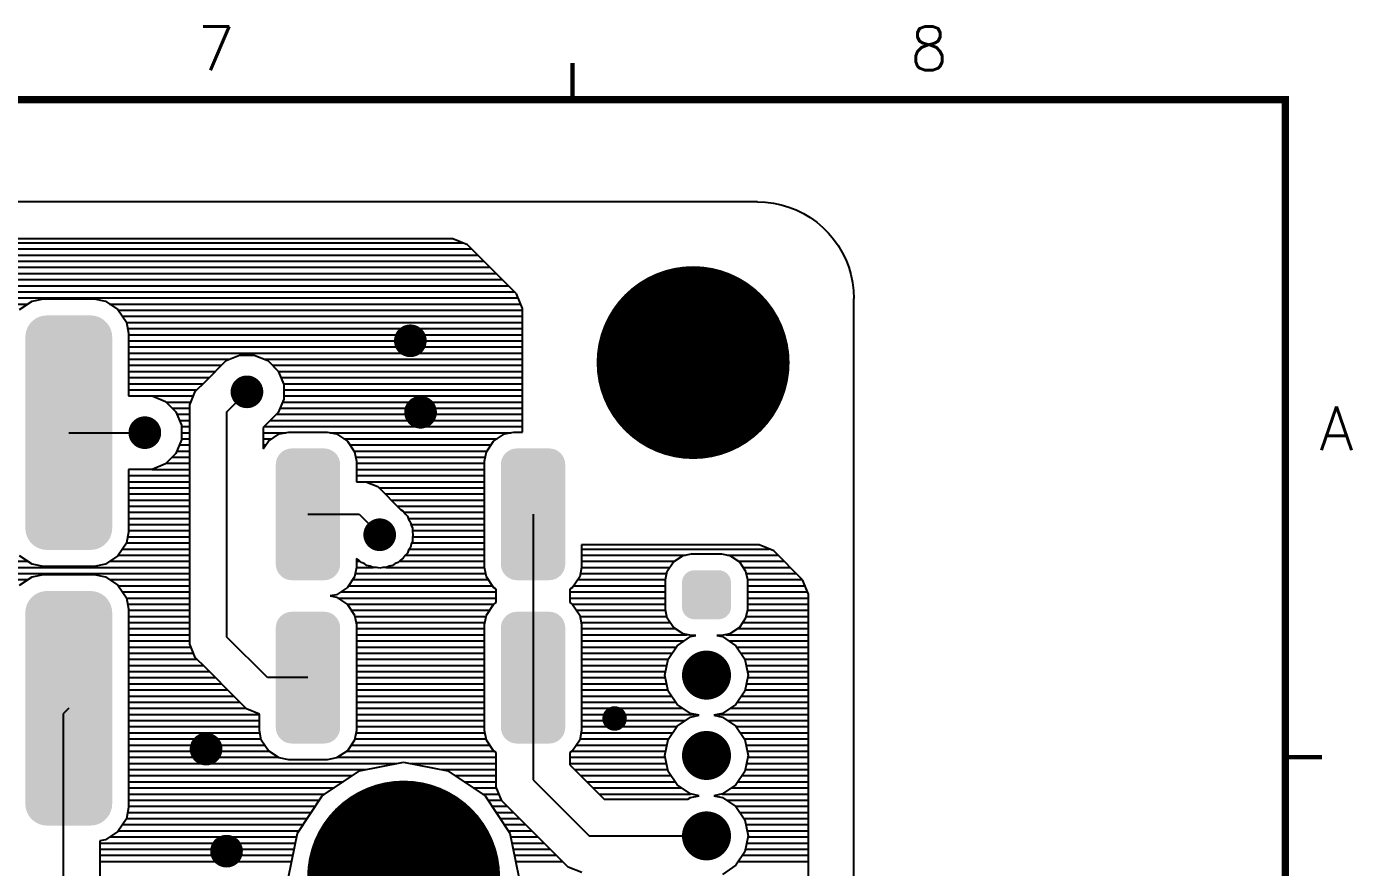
# Model space of a CAD drawing. Extents: x 295 to 953, y 10 to 290.
# Drawn here: x 795.9 to 886.5, y 232.4 to 290 of the extents above; entities that cross this region are included whole.
import ezdxf
from ezdxf.enums import TextEntityAlignment as Align

# ---------------------------------------------------------------- set-up
doc = ezdxf.new("R2010")
doc.units = 0
doc.header["$LTSCALE"] = 5
doc.header["$MEASUREMENT"] = 0
doc.layers.get('0').update_dxf_attribs({"linetype": 'CONTINUOUS', "lineweight": 25})
doc.layers.add('문자', color=4, linetype='CONTINUOUS')
doc.layers.add('테두리', color=3, linetype='CONTINUOUS')
doc.styles.get("Standard").update_dxf_attribs({"font": 'simplex.shx'})

# ---------------------------------------------------------------- blocks, each defined once
blk = doc.blocks.new('C')
at = {"layer": '테두리'}
blk.add_line((405, 285), (405, 15), dxfattribs=at)
for points, const_width in [([(356.25, 287.5), (356.25, 285)], 0.3), ([(15, 285), (15, 15), (405, 15), (405, 285), (15, 285)], 0.5), ([(407.5, 240), (405, 240)], 0.3)]:
    blk.add_lwpolyline(points, dxfattribs=dict(at, const_width=const_width))
at = {"layer": '문자'}
for s, p in [('7', (331.875, 288.5)), ('8', (380.625, 288.5)), ('A', (408.5, 262.5))]:
    blk.add_text(s, height=3, dxfattribs=at).set_placement(p, align=Align.MIDDLE)

msp = doc.modelspace()

# ---------------------------------------------------------------- linework, layer by layer
for p, q in [((845.877, 277.997), (529.077, 277.997)), ((845.877, 277.997), (846.42, 277.974)), ((846.42, 277.974), (846.962, 277.907)), ((846.962, 277.907), (847.492, 277.796)), ((847.492, 277.796), (848.018, 277.639)), ((848.018, 277.639), (848.526, 277.444)), ((848.526, 277.444), (849.018, 277.203)), ((849.018, 277.203), (849.487, 276.924)), ((849.487, 276.924), (849.929, 276.605)), ((849.929, 276.605), (850.342, 276.253)), ((850.342, 276.253), (850.728, 275.868)), ((850.728, 275.868), (851.085, 275.449)), ((640.524, 274.778), (826.319, 274.778)), ((641.122, 275.197), (825.722, 275.197)), ((825.045, 275.477), (641.798, 275.477)), ((826.034, 275.069), (825.045, 275.477)), ((829.404, 271.699), (826.034, 275.069)), ((851.085, 275.449), (851.398, 275.007)), ((851.398, 275.007), (851.678, 274.538)), ((639.686, 273.94), (827.158, 273.94)), ((640.105, 274.359), (826.739, 274.359)), ((851.678, 274.538), (851.918, 274.046)), ((851.918, 274.046), (852.119, 273.538)), ((638.848, 273.102), (827.996, 273.102)), ((639.267, 273.521), (827.577, 273.521)), ((852.119, 273.538), (852.27, 273.018)), ((852.27, 273.018), (852.387, 272.481)), ((638.49, 272.264), (828.834, 272.264)), ((638.663, 272.683), (828.415, 272.683)), ((852.387, 272.481), (852.455, 271.945)), ((852.455, 271.945), (852.477, 271.397)), ((638.429, 271.844), (829.253, 271.844)), ((638.429, 271.425), (829.516, 271.425)), ((791.003, 271.006), (795.982, 271.006)), ((795.412, 270.626), (796.273, 271.202)), ((796.273, 271.202), (797.033, 271.353)), ((797.033, 271.353), (800.514, 271.353)), ((800.514, 271.353), (801.274, 271.202)), ((801.274, 271.202), (802.135, 270.626)), ((801.565, 271.006), (829.689, 271.006)), ((829.812, 270.71), (829.404, 271.699)), ((852.477, 75.599), (852.477, 271.397)), ((802.135, 270.626), (802.71, 269.766)), ((802.163, 270.587), (829.812, 270.587)), ((802.442, 270.168), (829.812, 270.168)), ((829.812, 262.244), (829.812, 270.71)), ((802.71, 269.766), (802.861, 269.006)), ((802.71, 269.749), (829.812, 269.749)), ((802.794, 269.33), (829.812, 269.33)), ((802.861, 269.006), (802.861, 264.72)), ((802.861, 268.911), (829.812, 268.911)), ((802.861, 268.492), (829.812, 268.492)), ((802.861, 268.073), (829.812, 268.073)), ((802.861, 267.653), (829.812, 267.653)), ((809.533, 267.134), (810.455, 267.514)), ((810.455, 267.514), (811.455, 267.514)), ((811.455, 267.514), (812.377, 267.134)), ((802.861, 267.234), (809.779, 267.234)), ((802.861, 266.815), (809.215, 266.815)), ((808.136, 265.737), (809.533, 267.134)), ((812.132, 267.234), (829.812, 267.234)), ((812.377, 267.134), (813.087, 266.424)), ((812.696, 266.815), (829.812, 266.815)), ((802.861, 266.396), (808.795, 266.396)), ((802.861, 265.977), (808.376, 265.977)), ((802.861, 265.558), (807.957, 265.558)), ((807.426, 265.027), (808.136, 265.737)), ((813.087, 266.424), (813.473, 265.502)), ((813.098, 266.396), (829.812, 266.396)), ((813.271, 265.977), (829.812, 265.977)), ((813.445, 265.558), (829.812, 265.558)), ((802.861, 265.139), (807.538, 265.139)), ((802.861, 264.72), (807.298, 264.72)), ((802.861, 264.72), (804.47, 264.72)), ((804.47, 264.72), (805.392, 264.34)), ((807.046, 264.105), (807.426, 265.027)), ((809.561, 263.602), (810.958, 264.999)), ((813.473, 265.502), (813.473, 264.502)), ((813.473, 265.139), (829.812, 265.139)), ((813.473, 264.72), (829.812, 264.72)), ((805.392, 264.34), (806.102, 263.63)), ((805.432, 264.301), (807.125, 264.301)), ((805.851, 263.882), (807.046, 263.882)), ((807.046, 263.105), (807.046, 264.105)), ((813.473, 264.502), (813.087, 263.574)), ((813.216, 263.882), (829.812, 263.882)), ((813.389, 264.301), (829.812, 264.301)), ((806.102, 263.63), (806.488, 262.708)), ((806.169, 263.462), (807.046, 263.462)), ((806.342, 263.043), (807.046, 263.043)), ((807.046, 248.738), (807.046, 263.105)), ((809.561, 263.602), (809.561, 248.235)), ((813.087, 263.574), (812.076, 262.563)), ((812.556, 263.043), (829.812, 263.043)), ((812.975, 263.462), (829.812, 263.462)), ((798.771, 262.205), (803.973, 262.205)), ((806.488, 262.708), (806.488, 261.708)), ((806.488, 262.624), (807.046, 262.624)), ((806.488, 262.205), (807.046, 262.205)), ((812.076, 262.563), (812.076, 261.093)), ((812.076, 262.205), (813.612, 262.205)), ((812.137, 262.624), (829.812, 262.624)), ((812.433, 261.63), (813.165, 262.116)), ((813.165, 262.116), (813.814, 262.244)), ((813.814, 262.244), (816.445, 262.244)), ((816.445, 262.244), (817.094, 262.116)), ((816.647, 262.205), (829.013, 262.205)), ((817.094, 262.116), (817.831, 261.63)), ((827.828, 261.63), (828.566, 262.116)), ((828.566, 262.116), (829.214, 262.244)), ((829.214, 262.244), (829.812, 262.244)), ((806.488, 261.708), (806.102, 260.78)), ((806.342, 261.367), (807.046, 261.367)), ((806.488, 261.786), (807.046, 261.786)), ((812.076, 261.786), (812.668, 261.786)), ((812.076, 261.093), (812.433, 261.63)), ((812.076, 261.367), (812.26, 261.367)), ((817.591, 261.786), (828.069, 261.786)), ((817.831, 261.63), (818.317, 260.892)), ((817.999, 261.367), (827.661, 261.367)), ((827.342, 260.892), (827.828, 261.63)), ((806.102, 260.78), (805.392, 260.076)), ((805.432, 260.11), (807.046, 260.11)), ((805.851, 260.529), (807.046, 260.529)), ((806.169, 260.948), (807.046, 260.948)), ((818.284, 260.948), (827.376, 260.948)), ((818.317, 260.892), (818.446, 260.249)), ((818.39, 260.529), (827.269, 260.529)), ((818.446, 260.249), (818.446, 258.852)), ((818.446, 260.11), (827.214, 260.11)), ((827.214, 260.249), (827.342, 260.892)), ((827.214, 252.99), (827.214, 260.249)), ((804.47, 259.691), (802.861, 259.691)), ((802.861, 259.691), (802.861, 255.405)), ((802.861, 259.271), (807.046, 259.271)), ((805.392, 260.076), (804.47, 259.691)), ((804.47, 259.691), (807.046, 259.691)), ((818.446, 259.691), (827.214, 259.691)), ((818.446, 259.271), (827.214, 259.271)), ((802.861, 258.852), (807.046, 258.852)), ((802.861, 258.433), (807.046, 258.433)), ((818.446, 258.852), (827.214, 258.852)), ((818.446, 258.852), (819.083, 258.852)), ((819.083, 258.852), (819.904, 258.511)), ((819.904, 258.511), (821.458, 256.958)), ((819.983, 258.433), (827.214, 258.433)), ((802.861, 258.014), (807.046, 258.014)), ((802.861, 257.595), (807.046, 257.595)), ((820.402, 258.014), (827.214, 258.014)), ((820.821, 257.595), (827.214, 257.595)), ((802.861, 257.176), (807.046, 257.176)), ((802.861, 256.757), (807.046, 256.757)), ((815.132, 256.617), (818.642, 256.617)), ((818.642, 256.617), (820.039, 255.22)), ((821.24, 257.176), (827.214, 257.176)), ((821.458, 256.958), (821.648, 256.835)), ((821.648, 256.835), (821.771, 256.645)), ((821.698, 256.757), (827.214, 256.757)), ((821.771, 256.645), (821.933, 256.489)), ((821.933, 256.489), (822.017, 256.282)), ((830.527, 256.617), (830.527, 245.441)), ((802.861, 256.338), (807.046, 256.338)), ((802.861, 255.919), (807.046, 255.919)), ((821.994, 256.338), (827.214, 256.338)), ((822.017, 256.282), (822.14, 256.092)), ((822.14, 256.092), (822.184, 255.874)), ((822.173, 255.919), (827.214, 255.919)), ((822.184, 255.874), (822.274, 255.667)), ((822.274, 255.667), (822.274, 255.444)), ((802.861, 255.405), (802.71, 254.645)), ((802.71, 254.661), (807.046, 254.661)), ((802.794, 255.08), (807.046, 255.08)), ((802.861, 255.5), (807.046, 255.5)), ((822.274, 254.779), (822.184, 254.572)), ((822.223, 254.661), (827.214, 254.661)), ((822.274, 255.5), (827.214, 255.5)), ((822.274, 255.444), (822.313, 255.22)), ((822.313, 255.22), (822.274, 255.002)), ((822.274, 255.002), (822.274, 254.779)), ((822.285, 255.08), (827.214, 255.08)), ((796.273, 253.208), (795.412, 253.784)), ((802.135, 253.784), (801.274, 253.208)), ((802.71, 254.645), (802.135, 253.784)), ((802.163, 253.823), (807.046, 253.823)), ((802.442, 254.242), (807.046, 254.242)), ((821.771, 253.795), (821.648, 253.611)), ((821.933, 253.957), (821.771, 253.795)), ((821.799, 253.823), (827.214, 253.823)), ((822.017, 254.164), (821.933, 253.957)), ((822.14, 254.348), (822.017, 254.164)), ((822.073, 254.242), (827.214, 254.242)), ((822.184, 254.572), (822.14, 254.348)), ((846, 254.522), (833.847, 254.522)), ((833.847, 254.522), (833.847, 252.99)), ((833.847, 254.242), (846.677, 254.242)), ((833.847, 253.823), (840.943, 253.823)), ((840.139, 253.359), (840.787, 253.795)), ((840.787, 253.795), (841.357, 253.907)), ((841.357, 253.907), (843.419, 253.907)), ((843.419, 253.907), (843.989, 253.795)), ((843.832, 253.823), (847.274, 253.823)), ((843.989, 253.795), (844.637, 253.359)), ((846.989, 254.114), (846, 254.522)), ((848.962, 252.141), (846.989, 254.114)), ((781.124, 252.985), (807.046, 252.985)), ((791.003, 253.404), (795.982, 253.404)), ((797.033, 253.058), (796.273, 253.208)), ((800.514, 253.058), (797.033, 253.058)), ((801.274, 253.208), (800.514, 253.058)), ((801.565, 253.404), (807.046, 253.404)), ((818.446, 252.99), (818.317, 252.342)), ((818.614, 253.488), (818.446, 253.594)), ((818.446, 253.594), (818.446, 252.99)), ((818.446, 253.404), (818.692, 253.404)), ((818.446, 252.985), (819.592, 252.985)), ((818.77, 253.326), (818.614, 253.488)), ((818.977, 253.242), (818.77, 253.326)), ((819.161, 253.113), (818.977, 253.242)), ((819.385, 253.074), (819.161, 253.113)), ((819.592, 252.985), (819.385, 253.074)), ((819.815, 252.985), (819.592, 252.985)), ((820.039, 252.94), (819.815, 252.985)), ((820.256, 252.985), (820.039, 252.94)), ((820.48, 252.985), (820.256, 252.985)), ((820.687, 253.074), (820.48, 252.985)), ((820.48, 252.985), (827.214, 252.985)), ((820.91, 253.113), (820.687, 253.074)), ((821.095, 253.242), (820.91, 253.113)), ((821.301, 253.326), (821.095, 253.242)), ((821.458, 253.488), (821.301, 253.326)), ((821.38, 253.404), (827.214, 253.404)), ((821.648, 253.611), (821.458, 253.488)), ((827.342, 252.342), (827.214, 252.99)), ((833.847, 252.99), (833.718, 252.342)), ((833.847, 253.404), (840.206, 253.404)), ((833.847, 252.985), (839.887, 252.985)), ((839.708, 252.717), (840.139, 253.359)), ((844.57, 253.404), (847.694, 253.404)), ((844.637, 253.359), (845.067, 252.717)), ((844.888, 252.985), (848.113, 252.985)), ((781.275, 252.566), (807.046, 252.566)), ((791.003, 252.147), (795.982, 252.147)), ((795.412, 251.767), (796.273, 252.342)), ((796.273, 252.342), (797.033, 252.493)), ((797.033, 252.493), (800.514, 252.493)), ((800.514, 252.493), (801.274, 252.342)), ((801.274, 252.342), (802.135, 251.767)), ((801.565, 252.147), (807.046, 252.147)), ((818.317, 252.342), (817.831, 251.61)), ((818.189, 252.147), (827.471, 252.147)), ((818.362, 252.566), (827.297, 252.566)), ((827.828, 251.61), (827.342, 252.342)), ((833.718, 252.342), (833.226, 251.61)), ((833.589, 252.147), (839.597, 252.147)), ((833.763, 252.566), (839.68, 252.566)), ((839.597, 252.147), (839.708, 252.717)), ((839.597, 250.085), (839.597, 252.147)), ((845.067, 252.717), (845.185, 252.147)), ((845.095, 252.566), (848.532, 252.566)), ((845.179, 252.147), (848.951, 252.147)), ((845.185, 252.147), (845.185, 250.085)), ((849.37, 251.152), (848.962, 252.141)), ((802.135, 251.767), (802.71, 250.906)), ((802.163, 251.728), (807.046, 251.728)), ((802.442, 251.309), (807.046, 251.309)), ((817.094, 251.119), (816.647, 251.029)), ((817.831, 251.61), (817.094, 251.119)), ((817.379, 251.309), (828.013, 251.309)), ((817.91, 251.728), (827.75, 251.728)), ((828.013, 251.487), (827.828, 251.61)), ((828.013, 250.576), (828.013, 251.487)), ((833.226, 251.61), (833.042, 251.487)), ((833.042, 251.487), (833.042, 250.576)), ((833.042, 251.309), (839.597, 251.309)), ((833.31, 251.728), (839.597, 251.728)), ((845.185, 251.728), (849.135, 251.728)), ((845.185, 251.309), (849.308, 251.309)), ((849.376, 214.009), (849.37, 251.152)), ((802.71, 250.906), (802.861, 250.146)), ((802.71, 250.889), (807.046, 250.889)), ((802.794, 250.47), (807.046, 250.47)), ((802.861, 250.146), (802.861, 236.545)), ((816.647, 251.029), (817.094, 250.94)), ((817.094, 250.94), (817.831, 250.454)), ((817.172, 250.889), (828.013, 250.889)), ((817.798, 250.47), (827.862, 250.47)), ((817.831, 250.454), (818.317, 249.716)), ((827.342, 249.716), (827.828, 250.454)), ((827.828, 250.454), (828.013, 250.576)), ((833.042, 250.889), (839.597, 250.889)), ((833.042, 250.576), (833.226, 250.454)), ((833.198, 250.47), (839.597, 250.47)), ((833.226, 250.454), (833.718, 249.716)), ((845.185, 250.889), (849.37, 250.889)), ((845.185, 250.47), (849.37, 250.47)), ((802.861, 250.051), (807.046, 250.051)), ((802.861, 249.632), (807.046, 249.632)), ((818.094, 250.051), (827.566, 250.051)), ((818.317, 249.716), (818.446, 249.073)), ((818.334, 249.632), (827.325, 249.632)), ((827.214, 249.073), (827.342, 249.716)), ((833.494, 250.051), (839.602, 250.051)), ((833.718, 249.716), (833.847, 249.073)), ((833.735, 249.632), (839.68, 249.632)), ((839.708, 249.509), (839.597, 250.085)), ((840.139, 248.867), (839.708, 249.509)), ((845.067, 249.509), (844.637, 248.867)), ((845.185, 250.085), (845.067, 249.509)), ((845.095, 249.632), (849.37, 249.632)), ((845.173, 250.051), (849.37, 250.051)), ((802.861, 249.213), (807.046, 249.213)), ((802.861, 248.794), (807.046, 248.794)), ((802.861, 248.375), (807.046, 248.375)), ((807.046, 247.738), (807.046, 248.738)), ((818.418, 249.213), (827.241, 249.213)), ((818.446, 249.073), (818.446, 241.814)), ((818.446, 248.794), (827.214, 248.794)), ((818.446, 248.375), (827.214, 248.375)), ((827.214, 241.814), (827.214, 249.073)), ((833.819, 249.213), (839.904, 249.213)), ((833.847, 249.073), (833.847, 241.814)), ((833.847, 248.794), (840.245, 248.794)), ((833.847, 248.375), (841.072, 248.375)), ((840.787, 248.431), (840.139, 248.867)), ((841.357, 248.319), (840.787, 248.431)), ((841.295, 248.246), (841.67, 248.319)), ((841.67, 248.319), (841.357, 248.319)), ((843.419, 248.319), (843.106, 248.319)), ((843.106, 248.319), (843.48, 248.246)), ((843.989, 248.431), (843.419, 248.319)), ((843.704, 248.375), (849.37, 248.375)), ((844.637, 248.867), (843.989, 248.431)), ((844.531, 248.794), (849.37, 248.794)), ((844.872, 249.213), (849.37, 249.213)), ((802.861, 247.956), (807.046, 247.956)), ((802.861, 247.537), (807.125, 247.537)), ((807.426, 246.81), (807.046, 247.738)), ((812.355, 245.441), (809.561, 248.235)), ((818.446, 247.956), (827.214, 247.956)), ((818.446, 247.537), (827.214, 247.537)), ((833.847, 247.956), (840.865, 247.956)), ((833.847, 247.537), (840.312, 247.537)), ((839.759, 246.704), (840.373, 247.626)), ((840.373, 247.626), (841.295, 248.246)), ((843.48, 248.246), (844.402, 247.626)), ((843.91, 247.956), (849.37, 247.956)), ((844.402, 247.626), (845.017, 246.704)), ((844.464, 247.537), (849.37, 247.537)), ((802.861, 247.118), (807.298, 247.118)), ((802.861, 246.698), (807.538, 246.698)), ((808.136, 246.106), (807.426, 246.81)), ((818.446, 247.118), (827.214, 247.118)), ((818.446, 246.698), (827.214, 246.698)), ((833.847, 247.118), (840.032, 247.118)), ((833.847, 246.698), (839.753, 246.698)), ((839.541, 245.614), (839.759, 246.704)), ((844.743, 247.118), (849.37, 247.118)), ((845.017, 246.704), (845.235, 245.614)), ((845.023, 246.698), (849.37, 246.698)), ((802.861, 246.279), (807.957, 246.279)), ((802.861, 245.86), (808.376, 245.86)), ((810.22, 244.016), (808.136, 246.106)), ((818.446, 246.279), (827.214, 246.279)), ((818.446, 245.86), (827.214, 245.86)), ((833.847, 246.279), (839.669, 246.279)), ((833.847, 245.86), (839.591, 245.86)), ((839.759, 244.525), (839.541, 245.614)), ((845.235, 245.614), (845.017, 244.525)), ((845.106, 246.279), (849.37, 246.279)), ((845.185, 245.86), (849.37, 245.86)), ((802.861, 245.441), (808.795, 245.441)), ((802.861, 245.022), (809.215, 245.022)), ((815.132, 245.441), (812.355, 245.441)), ((818.446, 245.441), (827.214, 245.441)), ((818.446, 245.022), (827.214, 245.022)), ((830.527, 245.441), (830.527, 238.439)), ((833.847, 245.441), (839.574, 245.441)), ((833.847, 245.022), (839.658, 245.022)), ((845.117, 245.022), (849.37, 245.022)), ((845.201, 245.441), (849.37, 245.441)), ((802.861, 244.603), (809.634, 244.603)), ((802.861, 244.184), (810.053, 244.184)), ((810.93, 243.312), (810.22, 244.016)), ((818.446, 244.603), (827.214, 244.603)), ((818.446, 244.184), (827.214, 244.184)), ((833.847, 244.603), (839.742, 244.603)), ((833.847, 244.184), (839.982, 244.184)), ((840.373, 243.597), (839.759, 244.525)), ((845.017, 244.525), (844.402, 243.597)), ((844.793, 244.184), (849.37, 244.184)), ((845.034, 244.603), (849.37, 244.603)), ((798.771, 243.346), (798.385, 242.954)), ((798.385, 242.954), (798.385, 225.185)), ((802.861, 243.765), (810.472, 243.765)), ((802.861, 243.346), (810.891, 243.346)), ((802.861, 242.927), (811.813, 242.927)), ((811.813, 242.943), (810.93, 243.312)), ((811.813, 241.814), (811.813, 242.943)), ((818.446, 243.765), (827.214, 243.765)), ((818.446, 243.346), (827.214, 243.346)), ((818.446, 242.927), (827.214, 242.927)), ((833.847, 243.765), (840.262, 243.765)), ((833.847, 243.346), (840.748, 243.346)), ((833.847, 242.927), (841.569, 242.927)), ((841.295, 242.982), (840.373, 243.597)), ((841.893, 242.865), (841.295, 242.982)), ((843.48, 242.982), (842.882, 242.865)), ((843.206, 242.927), (849.37, 242.927)), ((844.402, 243.597), (843.48, 242.982)), ((844.028, 243.346), (849.37, 243.346)), ((844.514, 243.765), (849.37, 243.765)), ((802.861, 242.507), (811.813, 242.507)), ((802.861, 242.088), (811.813, 242.088)), ((818.446, 242.507), (827.214, 242.507)), ((818.446, 242.088), (827.214, 242.088)), ((833.847, 242.507), (840.943, 242.507)), ((833.847, 242.088), (840.351, 242.088)), ((839.759, 241.205), (840.373, 242.127)), ((840.373, 242.127), (841.295, 242.748)), ((841.295, 242.748), (841.893, 242.865)), ((842.882, 242.865), (843.48, 242.748)), ((843.48, 242.748), (844.402, 242.127)), ((843.832, 242.507), (849.37, 242.507)), ((844.402, 242.127), (845.017, 241.205)), ((844.425, 242.088), (849.37, 242.088)), ((802.861, 241.669), (811.841, 241.669)), ((802.861, 241.25), (811.925, 241.25)), ((811.942, 241.166), (811.813, 241.814)), ((812.433, 240.434), (811.942, 241.166)), ((818.317, 241.166), (817.831, 240.434)), ((818.446, 241.814), (818.317, 241.166)), ((818.334, 241.25), (827.325, 241.25)), ((818.418, 241.669), (827.241, 241.669)), ((827.342, 241.166), (827.214, 241.814)), ((827.828, 240.434), (827.342, 241.166)), ((833.718, 241.166), (833.226, 240.434)), ((833.847, 241.814), (833.718, 241.166)), ((833.735, 241.25), (839.787, 241.25)), ((833.819, 241.669), (840.066, 241.669)), ((839.541, 240.116), (839.759, 241.205)), ((844.71, 241.669), (849.37, 241.669)), ((844.989, 241.25), (849.37, 241.25)), ((845.017, 241.205), (845.235, 240.116)), ((802.861, 240.831), (812.165, 240.831)), ((802.861, 240.412), (812.461, 240.412)), ((813.165, 239.943), (812.433, 240.434)), ((817.831, 240.434), (817.094, 239.943)), ((817.798, 240.412), (827.862, 240.412)), ((818.094, 240.831), (827.566, 240.831)), ((828.013, 240.311), (827.828, 240.434)), ((828.013, 238.942), (828.013, 240.311)), ((833.226, 240.434), (833.042, 240.311)), ((833.042, 240.311), (833.042, 239.484)), ((833.198, 240.412), (839.597, 240.412)), ((833.494, 240.831), (839.68, 240.831)), ((845.095, 240.831), (849.37, 240.831)), ((845.179, 240.412), (849.37, 240.412)), ((802.861, 239.993), (813.087, 239.993)), ((802.861, 239.574), (821.218, 239.574)), ((813.814, 239.814), (813.165, 239.943)), ((816.445, 239.814), (813.814, 239.814)), ((817.094, 239.943), (816.445, 239.814)), ((817.172, 239.993), (828.013, 239.993)), ((818.664, 239.065), (821.676, 239.669)), ((821.676, 239.669), (824.688, 239.065)), ((822.128, 239.574), (828.013, 239.574)), ((833.042, 239.993), (839.563, 239.993)), ((833.042, 239.574), (839.647, 239.574)), ((833.042, 239.484), (835.4, 237.126)), ((839.759, 239.02), (839.541, 240.116)), ((845.235, 240.116), (845.017, 239.02)), ((845.129, 239.574), (849.37, 239.574)), ((845.212, 239.993), (849.37, 239.993)), ((802.861, 239.155), (819.111, 239.155)), ((802.861, 238.736), (818.172, 238.736)), ((816.11, 237.361), (818.664, 239.065)), ((824.235, 239.155), (828.013, 239.155)), ((824.688, 239.065), (827.241, 237.361)), ((825.18, 238.736), (828.013, 238.736)), ((828.013, 237.942), (828.013, 238.942)), ((830.527, 238.439), (834.355, 234.612)), ((833.372, 239.155), (839.731, 239.155)), ((833.791, 238.736), (839.949, 238.736)), ((840.373, 238.098), (839.759, 239.02)), ((845.017, 239.02), (844.402, 238.098)), ((844.827, 238.736), (849.37, 238.736)), ((845.045, 239.155), (849.37, 239.155)), ((802.861, 238.316), (817.541, 238.316)), ((802.861, 237.897), (816.915, 237.897)), ((802.861, 237.478), (816.289, 237.478)), ((825.805, 238.316), (828.013, 238.316)), ((826.437, 237.897), (828.035, 237.897)), ((827.063, 237.478), (828.208, 237.478)), ((828.398, 237.014), (828.013, 237.942)), ((834.21, 238.316), (840.228, 238.316)), ((834.629, 237.897), (840.675, 237.897)), ((835.048, 237.478), (841.306, 237.478)), ((841.295, 237.484), (840.373, 238.098)), ((841.893, 237.361), (841.295, 237.484)), ((843.48, 237.484), (842.882, 237.361)), ((843.469, 237.478), (849.37, 237.478)), ((844.402, 238.098), (843.48, 237.484)), ((844.1, 237.897), (849.37, 237.897)), ((844.548, 238.316), (849.37, 238.316)), ((802.861, 236.545), (802.71, 235.785)), ((802.861, 237.059), (815.909, 237.059)), ((802.861, 236.64), (815.63, 236.64)), ((814.406, 234.807), (816.11, 237.361)), ((827.241, 237.361), (828.946, 234.807)), ((827.437, 237.059), (828.381, 237.059)), ((827.722, 236.64), (828.773, 236.64)), ((829.108, 236.31), (828.398, 237.014)), ((835.4, 237.126), (841.122, 237.126)), ((841.122, 237.126), (841.295, 237.244)), ((841.295, 237.244), (841.893, 237.361)), ((842.882, 237.361), (843.48, 237.244)), ((843.48, 237.244), (844.402, 236.629)), ((843.754, 237.059), (849.37, 237.059)), ((844.38, 236.64), (849.37, 236.64)), ((844.402, 236.629), (845.017, 235.701)), ((802.71, 235.785), (802.135, 234.924)), ((802.71, 235.802), (815.071, 235.802)), ((802.794, 236.221), (815.35, 236.221)), ((828.001, 236.221), (829.192, 236.221)), ((828.281, 235.802), (829.611, 235.802)), ((832.226, 233.187), (829.108, 236.31)), ((844.67, 236.221), (849.37, 236.221)), ((844.955, 235.802), (849.37, 235.802)), ((845.017, 235.701), (845.235, 234.612)), ((802.135, 234.924), (801.274, 234.349)), ((802.163, 234.964), (814.512, 234.964)), ((802.442, 235.383), (814.791, 235.383)), ((813.808, 231.795), (814.406, 234.807)), ((828.56, 235.383), (830.03, 235.383)), ((828.84, 234.964), (830.449, 234.964)), ((828.946, 234.807), (829.544, 231.795)), ((845.084, 235.383), (849.37, 235.383)), ((845.168, 234.964), (849.37, 234.964)), ((801.274, 234.349), (800.9, 234.276)), ((800.9, 234.276), (800.9, 225.688)), ((800.9, 234.125), (814.272, 234.125)), ((801.565, 234.545), (814.35, 234.545)), ((828.996, 234.545), (830.868, 234.545)), ((829.08, 234.125), (831.287, 234.125)), ((834.355, 234.612), (842.391, 234.612)), ((845.235, 234.612), (845.017, 233.522)), ((845.14, 234.125), (849.37, 234.125)), ((845.224, 234.545), (849.37, 234.545)), ((800.9, 233.706), (814.188, 233.706)), ((800.9, 233.287), (814.104, 233.287)), ((829.164, 233.706), (831.706, 233.706)), ((829.248, 233.287), (832.125, 233.287)), ((832.936, 232.483), (832.226, 233.187)), ((845.017, 233.522), (844.402, 232.6)), ((844.86, 233.287), (849.37, 233.287)), ((845.056, 233.706), (849.37, 233.706)), ((800.9, 232.868), (814.02, 232.868)), ((829.331, 232.868), (832.544, 232.868)), ((833.858, 232.097), (832.936, 232.483)), ((844.402, 232.6), (843.48, 231.98)), ((844.581, 232.868), (849.37, 232.868))]:
    msp.add_line(p, q)
for points, const_width in [([(838.174, 267, 1), (844.774, 267, 1)], 6.599), ([(821.575, 268.492, 1), (822.693, 268.492, 1)], 1.118), ([(810.399, 264.999, 1), (811.517, 264.999, 1)], 1.118), ([(822.274, 263.602, 1), (823.391, 263.602, 1)], 1.118), ([(803.414, 262.205, 1), (804.532, 262.205, 1)], 1.118), ([(819.48, 255.22, 1), (820.597, 255.22, 1)], 1.118), ([(841.552, 245.614, 1), (843.229, 245.614, 1)], 1.676), ([(835.685, 242.647, 1), (836.523, 242.647, 1)], 0.838), ([(807.605, 240.552, 1), (808.723, 240.552, 1)], 1.118), ([(841.552, 240.116, 1), (843.229, 240.116, 1)], 1.676), ([(818.376, 231.795, 1), (824.976, 231.795, 1)], 6.599), ([(841.552, 234.612, 1), (843.229, 234.612, 1)], 1.676), ([(809.002, 233.567, 1), (810.12, 233.567, 1)], 1.118)]:
    msp.add_lwpolyline(points, format="xyb", close=True, dxfattribs=dict(const_width=const_width))
for points in [[(796.546, 270.034), (796.774, 270.139), (800.994, 270.034), (800.769, 270.139)], [(796.774, 270.139), (796.779, 270.142), (800.769, 270.139), (800.76, 270.142)], [(796.779, 270.142), (797.023, 270.207), (800.76, 270.142), (800.521, 270.207)], [(797.023, 270.207), (797.028, 270.208), (800.521, 270.207), (800.506, 270.208)], [(797.028, 270.208), (797.284, 270.231), (800.506, 270.208), (800.257, 270.231)], [(797.284, 270.231), (797.284, 270.235), (800.257, 270.231), (800.257, 270.235)], [(795.825, 269.015), (795.891, 269.256), (801.716, 269.015), (801.651, 269.256)], [(795.891, 269.256), (795.893, 269.263), (801.651, 269.256), (801.647, 269.263)], [(795.893, 269.263), (796, 269.489), (801.647, 269.263), (801.542, 269.489)], [(796, 269.489), (796.003, 269.496), (801.542, 269.489), (801.537, 269.496)], [(796.003, 269.496), (796.148, 269.7), (801.537, 269.496), (801.394, 269.7)], [(796.148, 269.7), (796.152, 269.706), (801.394, 269.7), (801.388, 269.706)], [(796.152, 269.706), (796.33, 269.882), (801.388, 269.706), (801.212, 269.882)], [(796.33, 269.882), (796.335, 269.887), (801.212, 269.882), (801.206, 269.887)], [(796.335, 269.887), (796.54, 270.03), (801.206, 269.887), (801.002, 270.03)], [(796.54, 270.03), (796.546, 270.034), (801.002, 270.03), (800.994, 270.034)], [(795.801, 268.751), (795.824, 269.008), (801.741, 268.751), (801.718, 269.008)], [(795.801, 268.749), (795.801, 268.751), (801.741, 268.749), (801.741, 268.751)], [(795.801, 255.662), (795.801, 268.749), (801.741, 255.662), (801.741, 268.749)], [(795.824, 269.008), (795.825, 269.015), (801.718, 269.008), (801.716, 269.015)], [(813.451, 260.957), (813.602, 261.039), (816.82, 260.957), (816.655, 261.039)], [(813.602, 261.039), (813.654, 261.056), (816.655, 261.039), (816.622, 261.056)], [(813.654, 261.056), (813.814, 261.105), (816.622, 261.056), (816.437, 261.105)], [(813.814, 261.105), (813.892, 261.113), (816.437, 261.105), (816.408, 261.113)], [(813.892, 261.113), (814.034, 261.127), (816.408, 261.113), (816.23, 261.127)], [(828.846, 260.957), (828.997, 261.039), (832.215, 260.957), (832.05, 261.039)], [(828.997, 261.039), (829.049, 261.056), (832.05, 261.039), (832.017, 261.056)], [(829.049, 261.056), (829.209, 261.105), (832.017, 261.056), (831.832, 261.105)], [(829.209, 261.105), (829.287, 261.113), (831.832, 261.105), (831.803, 261.113)], [(829.287, 261.113), (829.429, 261.127), (831.803, 261.113), (831.625, 261.127)], [(812.931, 260.026), (812.945, 260.203), (817.334, 260.026), (817.316, 260.203)], [(812.945, 260.203), (812.957, 260.246), (817.316, 260.203), (817.312, 260.246)], [(812.957, 260.246), (813.003, 260.417), (817.312, 260.246), (817.258, 260.417)], [(813.003, 260.417), (813.023, 260.458), (817.258, 260.417), (817.246, 260.458)], [(813.023, 260.458), (813.102, 260.615), (817.246, 260.458), (817.159, 260.615)], [(813.102, 260.615), (813.13, 260.652), (817.159, 260.615), (817.139, 260.652)], [(813.13, 260.652), (813.239, 260.79), (817.139, 260.652), (817.021, 260.79)], [(813.239, 260.79), (813.275, 260.82), (817.021, 260.79), (816.995, 260.82)], [(813.275, 260.82), (813.408, 260.933), (816.995, 260.82), (816.851, 260.933)], [(813.408, 260.933), (813.451, 260.957), (816.851, 260.933), (816.82, 260.957)], [(828.326, 260.026), (828.34, 260.203), (832.729, 260.026), (832.711, 260.203)], [(828.34, 260.203), (828.351, 260.246), (832.711, 260.203), (832.707, 260.246)], [(828.351, 260.246), (828.398, 260.417), (832.707, 260.246), (832.653, 260.417)], [(828.398, 260.417), (828.418, 260.458), (832.653, 260.417), (832.641, 260.458)], [(828.418, 260.458), (828.497, 260.615), (832.641, 260.458), (832.554, 260.615)], [(828.497, 260.615), (828.525, 260.652), (832.554, 260.615), (832.534, 260.652)], [(828.525, 260.652), (828.634, 260.79), (832.534, 260.652), (832.416, 260.79)], [(828.634, 260.79), (828.67, 260.82), (832.416, 260.79), (832.39, 260.82)], [(828.67, 260.82), (828.803, 260.933), (832.39, 260.82), (832.246, 260.933)], [(828.803, 260.933), (828.846, 260.957), (832.246, 260.933), (832.215, 260.957)], [(812.933, 259.947), (812.931, 260.026), (817.331, 259.947), (817.334, 260.026)], [(812.933, 253.287), (812.933, 259.947), (817.331, 253.287), (817.331, 259.947)], [(828.328, 259.947), (828.326, 260.026), (832.726, 259.947), (832.729, 260.026)], [(828.328, 253.287), (828.328, 259.947), (832.726, 253.287), (832.726, 259.947)], [(795.801, 255.659), (795.801, 255.662), (801.741, 255.659), (801.741, 255.662)], [(795.824, 255.403), (795.801, 255.659), (801.717, 255.403), (801.741, 255.659)], [(795.826, 255.395), (795.824, 255.403), (801.716, 255.395), (801.717, 255.403)], [(795.891, 255.154), (795.826, 255.395), (801.65, 255.154), (801.716, 255.395)], [(795.894, 255.147), (795.891, 255.154), (801.648, 255.147), (801.65, 255.154)], [(796, 254.921), (795.894, 255.147), (801.541, 254.921), (801.648, 255.147)], [(796.004, 254.915), (796, 254.921), (801.538, 254.915), (801.541, 254.921)], [(796.147, 254.71), (796.004, 254.915), (801.393, 254.71), (801.538, 254.915)], [(796.153, 254.704), (796.147, 254.71), (801.389, 254.704), (801.393, 254.71)], [(796.329, 254.528), (796.153, 254.704), (801.211, 254.528), (801.389, 254.704)], [(796.336, 254.523), (796.329, 254.528), (801.207, 254.523), (801.211, 254.528)], [(796.539, 254.38), (796.336, 254.523), (801.001, 254.38), (801.207, 254.523)], [(796.547, 254.376), (796.539, 254.38), (800.995, 254.376), (801.001, 254.38)], [(796.772, 254.271), (796.547, 254.376), (800.768, 254.271), (800.995, 254.376)], [(796.782, 254.268), (796.772, 254.271), (800.762, 254.268), (800.768, 254.271)], [(797.021, 254.203), (796.782, 254.268), (800.518, 254.203), (800.762, 254.268)], [(797.035, 254.202), (797.021, 254.203), (800.513, 254.202), (800.518, 254.203)], [(797.284, 254.18), (797.035, 254.202), (800.257, 254.18), (800.513, 254.202)], [(797.284, 254.175), (797.284, 254.18), (800.257, 254.175), (800.257, 254.18)], [(812.931, 253.208), (812.933, 253.287), (817.334, 253.208), (817.331, 253.287)], [(812.949, 253.031), (812.931, 253.208), (817.32, 253.031), (817.334, 253.208)], [(812.953, 252.988), (812.949, 253.031), (817.308, 252.988), (817.32, 253.031)], [(813.006, 252.817), (812.953, 252.988), (817.262, 252.817), (817.308, 252.988)], [(828.326, 253.208), (828.328, 253.287), (832.729, 253.208), (832.726, 253.287)], [(828.344, 253.031), (828.326, 253.208), (832.714, 253.031), (832.729, 253.208)], [(828.348, 252.988), (828.344, 253.031), (832.703, 252.988), (832.714, 253.031)], [(828.401, 252.817), (828.348, 252.988), (832.657, 252.817), (832.703, 252.988)], [(813.019, 252.776), (813.006, 252.817), (817.242, 252.776), (817.262, 252.817)], [(813.106, 252.619), (813.019, 252.776), (817.163, 252.619), (817.242, 252.776)], [(813.126, 252.582), (813.106, 252.619), (817.134, 252.582), (817.163, 252.619)], [(813.243, 252.445), (813.126, 252.582), (817.026, 252.445), (817.134, 252.582)], [(813.27, 252.414), (813.243, 252.445), (816.99, 252.414), (817.026, 252.445)], [(813.414, 252.301), (813.27, 252.414), (816.857, 252.301), (816.99, 252.414)], [(813.444, 252.277), (813.414, 252.301), (816.813, 252.277), (816.857, 252.301)], [(813.61, 252.195), (813.444, 252.277), (816.662, 252.195), (816.813, 252.277)], [(813.642, 252.179), (813.61, 252.195), (816.61, 252.179), (816.662, 252.195)], [(813.827, 252.129), (813.642, 252.179), (816.451, 252.129), (816.61, 252.179)], [(813.857, 252.122), (813.827, 252.129), (816.372, 252.122), (816.451, 252.129)], [(814.034, 252.108), (813.857, 252.122), (816.23, 252.108), (816.372, 252.122)], [(828.414, 252.776), (828.401, 252.817), (832.637, 252.776), (832.657, 252.817)], [(828.501, 252.619), (828.414, 252.776), (832.558, 252.619), (832.637, 252.776)], [(828.521, 252.582), (828.501, 252.619), (832.529, 252.582), (832.558, 252.619)], [(828.638, 252.445), (828.521, 252.582), (832.421, 252.445), (832.529, 252.582)], [(828.665, 252.414), (828.638, 252.445), (832.384, 252.414), (832.421, 252.445)], [(828.808, 252.301), (828.665, 252.414), (832.252, 252.301), (832.384, 252.414)], [(828.839, 252.277), (828.808, 252.301), (832.208, 252.277), (832.252, 252.301)], [(829.005, 252.195), (828.839, 252.277), (832.057, 252.195), (832.208, 252.277)], [(829.037, 252.179), (829.005, 252.195), (832.005, 252.179), (832.057, 252.195)], [(829.222, 252.129), (829.037, 252.179), (831.846, 252.129), (832.005, 252.179)], [(829.251, 252.122), (829.222, 252.129), (831.767, 252.122), (831.846, 252.129)], [(829.429, 252.108), (829.251, 252.122), (831.625, 252.108), (831.767, 252.122)], [(840.714, 251.951), (840.728, 252.105), (844.067, 251.951), (844.049, 252.105)], [(840.714, 250.275), (840.714, 251.951), (844.067, 250.275), (844.067, 251.951)], [(840.728, 252.105), (840.74, 252.143), (844.049, 252.105), (844.045, 252.143)], [(840.74, 252.143), (840.785, 252.289), (844.045, 252.143), (843.992, 252.289)], [(840.785, 252.289), (840.806, 252.325), (843.992, 252.289), (843.979, 252.325)], [(840.806, 252.325), (840.883, 252.456), (843.979, 252.325), (843.893, 252.456)], [(840.883, 252.456), (840.913, 252.487), (843.893, 252.456), (843.873, 252.487)], [(840.913, 252.487), (841.017, 252.596), (843.873, 252.487), (843.759, 252.596)], [(841.017, 252.596), (841.054, 252.62), (843.759, 252.596), (843.734, 252.62)], [(841.054, 252.62), (841.179, 252.701), (843.734, 252.62), (843.595, 252.701)], [(841.179, 252.701), (841.225, 252.718), (843.595, 252.701), (843.567, 252.718)], [(841.225, 252.718), (841.36, 252.767), (843.567, 252.718), (843.409, 252.767)], [(841.36, 252.767), (841.43, 252.775), (843.409, 252.767), (843.382, 252.775)], [(841.43, 252.775), (841.552, 252.789), (843.382, 252.775), (843.229, 252.789)], [(796.335, 251.027), (796.54, 251.171), (801.206, 251.027), (801.002, 251.171)], [(796.54, 251.171), (796.546, 251.174), (801.002, 251.171), (800.994, 251.174)], [(796.546, 251.174), (796.774, 251.28), (800.994, 251.174), (800.769, 251.28)], [(796.774, 251.28), (796.779, 251.283), (800.769, 251.28), (800.76, 251.283)], [(796.779, 251.283), (797.023, 251.348), (800.76, 251.283), (800.521, 251.348)], [(797.023, 251.348), (797.028, 251.349), (800.521, 251.348), (800.506, 251.349)], [(797.028, 251.349), (797.284, 251.371), (800.506, 251.349), (800.257, 251.371)], [(797.284, 251.371), (797.284, 251.376), (800.257, 251.371), (800.257, 251.376)], [(795.801, 249.892), (795.824, 250.148), (801.741, 249.892), (801.718, 250.148)], [(795.824, 250.148), (795.825, 250.156), (801.718, 250.148), (801.716, 250.156)], [(795.825, 250.156), (795.891, 250.397), (801.716, 250.156), (801.651, 250.397)], [(795.891, 250.397), (795.893, 250.404), (801.651, 250.397), (801.647, 250.404)], [(795.893, 250.404), (796, 250.63), (801.647, 250.404), (801.542, 250.63)], [(796, 250.63), (796.003, 250.636), (801.542, 250.63), (801.537, 250.636)], [(796.003, 250.636), (796.148, 250.84), (801.537, 250.636), (801.394, 250.84)], [(796.148, 250.84), (796.152, 250.846), (801.394, 250.84), (801.388, 250.846)], [(796.152, 250.846), (796.33, 251.023), (801.388, 250.846), (801.212, 251.023)], [(796.33, 251.023), (796.335, 251.027), (801.212, 251.023), (801.206, 251.027)], [(840.732, 250.121), (840.714, 250.275), (844.053, 250.121), (844.067, 250.275)], [(795.801, 249.889), (795.801, 249.892), (801.741, 249.889), (801.741, 249.892)], [(795.801, 236.802), (795.801, 249.889), (801.741, 236.802), (801.741, 249.889)], [(812.957, 249.07), (813.003, 249.241), (817.312, 249.07), (817.258, 249.241)], [(813.003, 249.241), (813.023, 249.282), (817.258, 249.241), (817.246, 249.282)], [(813.023, 249.282), (813.102, 249.439), (817.246, 249.282), (817.159, 249.439)], [(813.102, 249.439), (813.13, 249.476), (817.159, 249.439), (817.139, 249.476)], [(813.13, 249.476), (813.239, 249.614), (817.139, 249.476), (817.021, 249.614)], [(813.239, 249.614), (813.275, 249.644), (817.021, 249.614), (816.995, 249.644)], [(813.275, 249.644), (813.408, 249.757), (816.995, 249.644), (816.851, 249.757)], [(813.408, 249.757), (813.451, 249.781), (816.851, 249.757), (816.82, 249.781)], [(813.451, 249.781), (813.602, 249.863), (816.82, 249.781), (816.655, 249.863)], [(813.602, 249.863), (813.654, 249.88), (816.655, 249.863), (816.622, 249.88)], [(813.654, 249.88), (813.814, 249.929), (816.622, 249.88), (816.437, 249.929)], [(813.814, 249.929), (813.892, 249.937), (816.437, 249.929), (816.408, 249.937)], [(813.892, 249.937), (814.034, 249.951), (816.408, 249.937), (816.23, 249.951)], [(828.351, 249.07), (828.398, 249.241), (832.707, 249.07), (832.653, 249.241)], [(828.398, 249.241), (828.418, 249.282), (832.653, 249.241), (832.641, 249.282)], [(828.418, 249.282), (828.497, 249.439), (832.641, 249.282), (832.554, 249.439)], [(828.497, 249.439), (828.525, 249.476), (832.554, 249.439), (832.534, 249.476)], [(828.525, 249.476), (828.634, 249.614), (832.534, 249.476), (832.416, 249.614)], [(828.634, 249.614), (828.67, 249.644), (832.416, 249.614), (832.39, 249.644)], [(828.67, 249.644), (828.803, 249.757), (832.39, 249.644), (832.246, 249.757)], [(828.803, 249.757), (828.846, 249.781), (832.246, 249.757), (832.215, 249.781)], [(828.846, 249.781), (828.997, 249.863), (832.215, 249.781), (832.05, 249.863)], [(828.997, 249.863), (829.049, 249.88), (832.05, 249.863), (832.017, 249.88)], [(829.049, 249.88), (829.209, 249.929), (832.017, 249.88), (831.832, 249.929)], [(829.209, 249.929), (829.287, 249.937), (831.832, 249.929), (831.803, 249.937)], [(829.287, 249.937), (829.429, 249.951), (831.803, 249.937), (831.625, 249.951)], [(840.736, 250.083), (840.732, 250.121), (844.041, 250.083), (844.053, 250.121)], [(840.789, 249.936), (840.736, 250.083), (843.996, 249.936), (844.041, 250.083)], [(840.802, 249.901), (840.789, 249.936), (843.975, 249.901), (843.996, 249.936)], [(840.888, 249.77), (840.802, 249.901), (843.898, 249.77), (843.975, 249.901)], [(840.908, 249.739), (840.888, 249.77), (843.869, 249.739), (843.898, 249.77)], [(841.022, 249.63), (840.908, 249.739), (843.764, 249.63), (843.869, 249.739)], [(841.047, 249.606), (841.022, 249.63), (843.727, 249.606), (843.764, 249.63)], [(841.186, 249.524), (841.047, 249.606), (843.602, 249.524), (843.727, 249.606)], [(841.214, 249.508), (841.186, 249.524), (843.556, 249.508), (843.602, 249.524)], [(841.373, 249.459), (841.214, 249.508), (843.421, 249.459), (843.556, 249.508)], [(841.399, 249.451), (841.373, 249.459), (843.351, 249.451), (843.421, 249.459)], [(841.552, 249.437), (841.399, 249.451), (843.229, 249.437), (843.351, 249.451)], [(812.931, 248.85), (812.945, 249.027), (817.334, 248.85), (817.316, 249.027)], [(812.933, 248.771), (812.931, 248.85), (817.331, 248.771), (817.334, 248.85)], [(812.933, 242.111), (812.933, 248.771), (817.331, 242.111), (817.331, 248.771)], [(812.945, 249.027), (812.957, 249.07), (817.316, 249.027), (817.312, 249.07)], [(828.326, 248.85), (828.34, 249.027), (832.729, 248.85), (832.711, 249.027)], [(828.328, 248.771), (828.326, 248.85), (832.726, 248.771), (832.729, 248.85)], [(828.328, 242.111), (828.328, 248.771), (832.726, 242.111), (832.726, 248.771)], [(828.34, 249.027), (828.351, 249.07), (832.711, 249.027), (832.707, 249.07)], [(812.931, 242.032), (812.933, 242.111), (817.334, 242.032), (817.331, 242.111)], [(812.949, 241.855), (812.931, 242.032), (817.32, 241.855), (817.334, 242.032)], [(828.326, 242.032), (828.328, 242.111), (832.729, 242.032), (832.726, 242.111)], [(828.344, 241.855), (828.326, 242.032), (832.714, 241.855), (832.729, 242.032)], [(812.953, 241.812), (812.949, 241.855), (817.308, 241.812), (817.32, 241.855)], [(813.006, 241.641), (812.953, 241.812), (817.262, 241.641), (817.308, 241.812)], [(813.019, 241.6), (813.006, 241.641), (817.242, 241.6), (817.262, 241.641)], [(813.106, 241.443), (813.019, 241.6), (817.163, 241.443), (817.242, 241.6)], [(813.126, 241.406), (813.106, 241.443), (817.134, 241.406), (817.163, 241.443)], [(813.243, 241.269), (813.126, 241.406), (817.026, 241.269), (817.134, 241.406)], [(813.27, 241.238), (813.243, 241.269), (816.99, 241.238), (817.026, 241.269)], [(813.414, 241.125), (813.27, 241.238), (816.857, 241.125), (816.99, 241.238)], [(813.444, 241.101), (813.414, 241.125), (816.813, 241.101), (816.857, 241.125)], [(813.61, 241.019), (813.444, 241.101), (816.662, 241.019), (816.813, 241.101)], [(828.348, 241.812), (828.344, 241.855), (832.703, 241.812), (832.714, 241.855)], [(828.401, 241.641), (828.348, 241.812), (832.657, 241.641), (832.703, 241.812)], [(828.414, 241.6), (828.401, 241.641), (832.637, 241.6), (832.657, 241.641)], [(828.501, 241.443), (828.414, 241.6), (832.558, 241.443), (832.637, 241.6)], [(828.521, 241.406), (828.501, 241.443), (832.529, 241.406), (832.558, 241.443)], [(828.638, 241.269), (828.521, 241.406), (832.421, 241.269), (832.529, 241.406)], [(828.665, 241.238), (828.638, 241.269), (832.384, 241.238), (832.421, 241.269)], [(828.808, 241.125), (828.665, 241.238), (832.252, 241.125), (832.384, 241.238)], [(828.839, 241.101), (828.808, 241.125), (832.208, 241.101), (832.252, 241.125)], [(829.005, 241.019), (828.839, 241.101), (832.057, 241.019), (832.208, 241.101)], [(813.642, 241.003), (813.61, 241.019), (816.61, 241.003), (816.662, 241.019)], [(813.827, 240.953), (813.642, 241.003), (816.451, 240.953), (816.61, 241.003)], [(813.857, 240.946), (813.827, 240.953), (816.372, 240.946), (816.451, 240.953)], [(814.034, 240.932), (813.857, 240.946), (816.23, 240.932), (816.372, 240.946)], [(829.037, 241.003), (829.005, 241.019), (832.005, 241.003), (832.057, 241.019)], [(829.222, 240.953), (829.037, 241.003), (831.846, 240.953), (832.005, 241.003)], [(829.251, 240.946), (829.222, 240.953), (831.767, 240.946), (831.846, 240.953)], [(829.429, 240.932), (829.251, 240.946), (831.625, 240.932), (831.767, 240.946)], [(795.801, 236.799), (795.801, 236.802), (801.741, 236.799), (801.741, 236.802)], [(795.824, 236.543), (795.801, 236.799), (801.717, 236.543), (801.741, 236.799)], [(795.826, 236.536), (795.824, 236.543), (801.716, 236.536), (801.717, 236.543)], [(795.891, 236.295), (795.826, 236.536), (801.65, 236.295), (801.716, 236.536)], [(795.894, 236.288), (795.891, 236.295), (801.648, 236.288), (801.65, 236.295)], [(796, 236.061), (795.894, 236.288), (801.541, 236.061), (801.648, 236.288)], [(796.004, 236.055), (796, 236.061), (801.538, 236.055), (801.541, 236.061)], [(796.147, 235.851), (796.004, 236.055), (801.393, 235.851), (801.538, 236.055)], [(796.153, 235.845), (796.147, 235.851), (801.389, 235.845), (801.393, 235.851)], [(796.329, 235.669), (796.153, 235.845), (801.211, 235.669), (801.389, 235.845)], [(796.336, 235.664), (796.329, 235.669), (801.207, 235.664), (801.211, 235.669)], [(796.539, 235.521), (796.336, 235.664), (801.001, 235.521), (801.207, 235.664)], [(796.547, 235.517), (796.539, 235.521), (800.995, 235.517), (801.001, 235.521)], [(796.772, 235.411), (796.547, 235.517), (800.768, 235.411), (800.995, 235.517)], [(796.782, 235.409), (796.772, 235.411), (800.762, 235.409), (800.768, 235.411)], [(797.021, 235.344), (796.782, 235.409), (800.518, 235.344), (800.762, 235.409)], [(797.035, 235.342), (797.021, 235.344), (800.513, 235.342), (800.518, 235.344)], [(797.284, 235.32), (797.035, 235.342), (800.257, 235.32), (800.513, 235.342)], [(797.284, 235.316), (797.284, 235.32), (800.257, 235.316), (800.257, 235.32)]]:
    msp.add_solid(points)

# ---------------------------------------------------------------- block references
msp.add_blockref('C', (476.978, 0))

doc.saveas('drawing.dxf')
